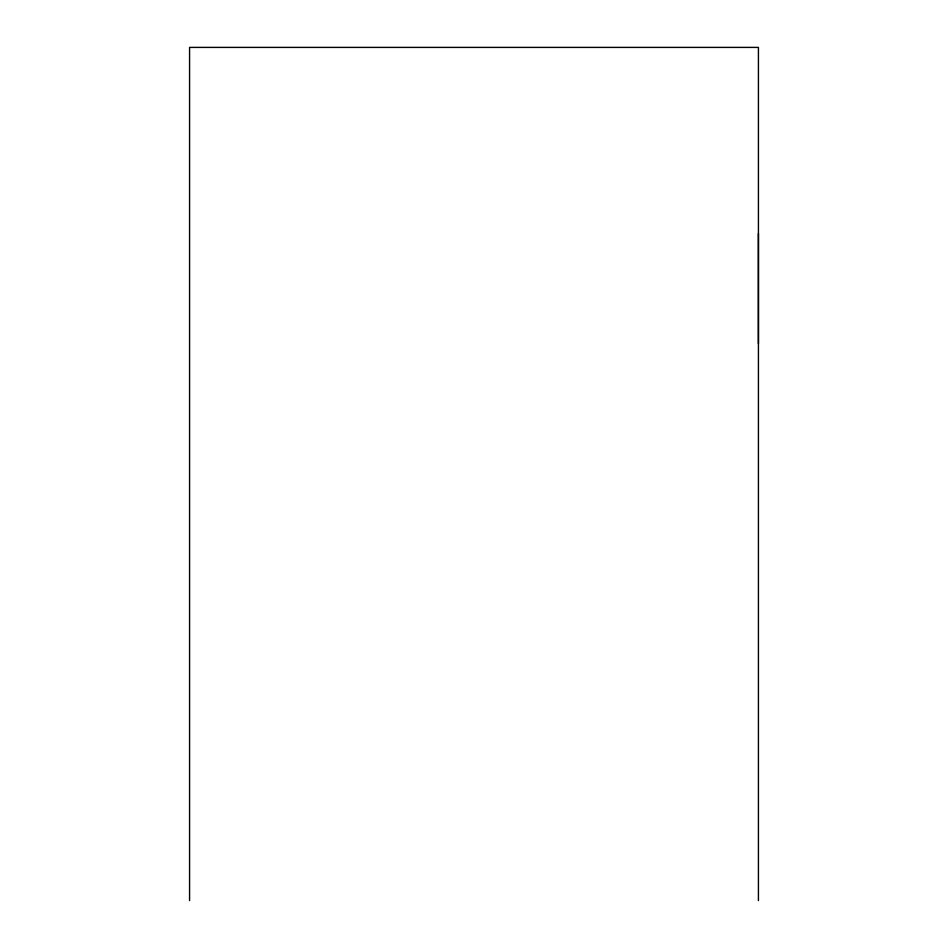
<?xml version="1.0" encoding="UTF-8"?>
<svg xmlns="http://www.w3.org/2000/svg" width="948" height="948" viewBox="0 0 948 948"><rect width="100%" height="100%" fill="white"/><g stroke="black" fill="none" stroke-linecap="round" stroke-linejoin="round"><path stroke-width="1.42" d="M758.424 343.626L758.424 233.564M758.424 900.6L758.424 47.4L189.576 47.4L189.576 900.6"/></g></svg>
